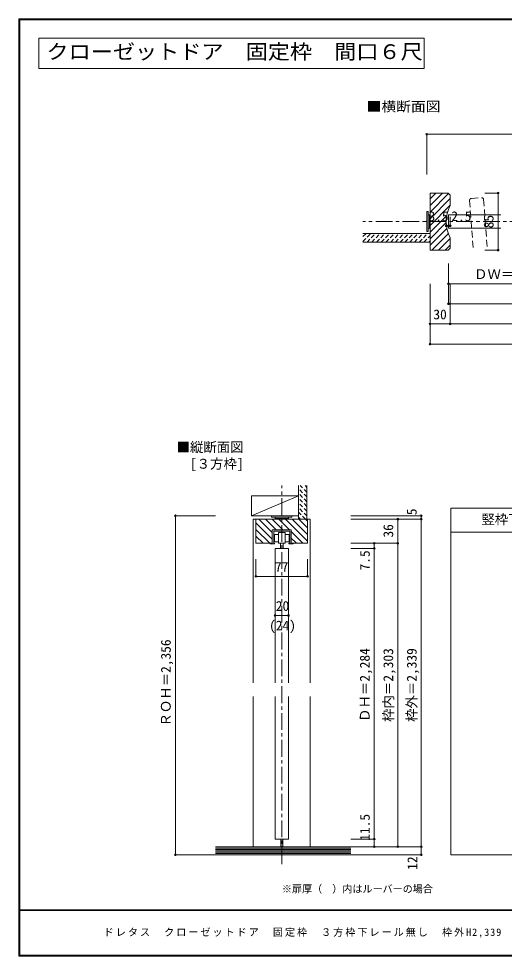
# Model space of a CAD drawing. Units: millimetres, scale not verified, with parts at other scales. Extents: x -973 to 977, y -718 to 696.
# Drawn here: x -973 to -250, y -701 to 696 of the extents above; entities that cross this region are included whole.
import ezdxf
from ezdxf.enums import TextEntityAlignment as Align

# ---------------------------------------------------------------- set-up
doc = ezdxf.new("R2010")
doc.units = ezdxf.units.MM
doc.header["$LTSCALE"] = 5
doc.header["$PDMODE"] = 32
doc.header["$PDSIZE"] = 2.5
for name, pattern in [('CHAIN1', [8, 5, -1, 1, -1]), ('DASHED1', [1.8, 1.2, -0.6]), ('DASHED2', [3, 2, -1])]:
    doc.linetypes.add(name, pattern=pattern)
for name, color, linetype, lineweight in [('0-0_補助線', 7, 'Continuous', 9), ('0-1_通り芯', 4, 'CHAIN1', 9), ('0-3_仕上げ', 2, 'Continuous', 9), ('0-4_枠', 3, 'Continuous', 9), ('0-6_扉', 6, 'Continuous', 9), ('0-7_金物', 7, 'Continuous', 9), ('0-A_文字', 7, 'Continuous', 9), ('0-B_寸法', 7, 'Continuous', 9), ('0-C_ハッチ', 7, 'Continuous', 9), ('F-1_枠', 6, 'Continuous', 9)]:
    doc.layers.add(name, color=color, linetype=linetype, lineweight=lineweight)
doc.layers.add('F-A_文字', color=7, linetype='Continuous')
doc.styles.add('ＭＳ ゴシック', font='')
doc.styles.get('ＭＳ ゴシック').set_extended_font_data('MS Gothic')

msp = doc.modelspace()

# ---------------------------------------------------------------- linework, layer by layer
at = {"layer": '0-0_補助線', "color": 4}
for p, q in [((-336.347, 387.393), (-336.347, 400.948)), ((-332.847, 387.393), (-332.847, 400.948)), ((-330.347, 387.393), (-330.347, 400.948)), ((-332.847, 387.393), (-336.347, 387.393)), ((-330.347, 387.393), (-332.847, 387.393))]:
    msp.add_line(p, q, dxfattribs=at)
at = {"layer": '0-0_補助線', "color": 3}
for p, q in [((-329.292, -33.15), (1.653, -33.15)), ((-329.292, -33.15), (-329.292, -549.667)), ((-329.292, -69.15), (1.653, -69.15))]:
    msp.add_line(p, q, dxfattribs=at)
at = {"layer": '0-0_補助線'}
for p in [(-336.347, 387.393), (-332.847, 387.393), (-330.347, 387.393)]:
    msp.add_point(p, dxfattribs=at)
at = {"layer": '0-1_通り芯'}
for p, q in [((463.653, 393.658), (-460.347, 393.658)), ((-581.394, -563.638), (-581.394, 0.333))]:
    msp.add_line(p, q, dxfattribs=at)
at = {"layer": '0-3_仕上げ'}
for p, q in [((-460.347, 375.658), (-360.347, 375.658)), ((-460.347, 363.158), (-360.347, 363.158)), ((-556.394, -49.667), (-556.394, 0.333)), ((-543.894, -49.667), (-543.894, 0.333)), ((-478.394, -537.667), (-679.894, -537.667)), ((-679.894, -549.667), (-478.394, -549.667))]:
    msp.add_line(p, q, dxfattribs=at)
at = {"layer": '0-3_仕上げ', "color": 4}
for p, q in [((-556.394, -14.667), (-626.394, -44.667)), ((-626.394, -44.667), (-556.394, -44.667))]:
    msp.add_line(p, q, dxfattribs=at)
at = {"layer": '0-3_仕上げ', "color": 7}
for p, q in [((-679.894, -539.667), (-478.394, -539.667)), ((-679.894, -541.667), (-478.394, -541.667)), ((-679.894, -543.667), (-478.394, -543.667)), ((-679.894, -545.667), (-478.394, -545.667)), ((-679.894, -547.667), (-478.394, -547.667))]:
    msp.add_line(p, q, dxfattribs=at)
at = {"layer": '0-3_仕上げ', "color": 4}
msp.add_lwpolyline([(-556.394, -14.667), (-626.394, -14.667), (-626.394, -44.667)], dxfattribs=at)
at = {"layer": '0-4_枠'}
for p, q in [((-333.347, 436.158), (-360.347, 436.158)), ((-360.347, 351.158), (-360.347, 436.158)), ((-333.347, 436.158), (-330.347, 433.158)), ((-330.347, 417.658), (-330.347, 433.158)), ((-330.347, 354.158), (-330.347, 369.658)), ((-619.894, -49.667), (-619.894, -85.667)), ((-619.894, -49.667), (-542.894, -49.667)), ((-542.894, -49.667), (-542.894, -85.667)), ((-595.395, -65.666), (-567.395, -65.666)), ((-595.395, -85.667), (-595.395, -65.666)), ((-567.395, -65.666), (-567.395, -85.667)), ((-619.894, -85.667), (-595.395, -85.667)), ((-542.894, -85.667), (-567.395, -85.667))]:
    msp.add_line(p, q, dxfattribs=at)
at = {"layer": '0-4_枠', "color": 4}
for p, q in [((-619.894, -49.667), (-623.894, -49.667)), ((-623.894, -293.667), (-623.894, -49.667)), ((-542.894, -49.667), (-538.894, -49.667)), ((-538.894, -293.667), (-538.894, -49.667)), ((-623.894, -537.667), (-623.894, -313.667)), ((-538.894, -537.667), (-538.894, -313.667))]:
    msp.add_line(p, q, dxfattribs=at)
at = {"layer": '0-4_枠'}
msp.add_lwpolyline([(-330.347, 354.158), (-333.347, 351.158), (-360.347, 351.158)], dxfattribs=at)
msp.add_arc((-285.347, 393.658), 51, 151.92751, 208.07249, dxfattribs=at)
at = {"layer": '0-6_扉', "color": 2, "linetype": 'DASHED2'}
for p, q in [((-301.448, 424.921), (-295.842, 351.158)), ((-298.684, 428.14), (-283.727, 429.277)), ((-280.508, 426.513), (-274.781, 351.158))]:
    msp.add_line(p, q, dxfattribs=at)
at = {"layer": '0-6_扉'}
for p, q in [((-332.847, 403.658), (-254.722, 403.658)), ((-332.847, 403.658), (-332.847, 383.658)), ((-332.847, 383.658), (-254.722, 383.658)), ((-591.394, -93.167), (-591.394, -293.667)), ((-591.394, -93.167), (-571.394, -93.167)), ((-571.394, -93.167), (-571.394, -293.667)), ((-591.394, -313.667), (-591.394, -526.167)), ((-571.394, -313.667), (-571.394, -526.167)), ((-571.394, -526.167), (-591.394, -526.167))]:
    msp.add_line(p, q, dxfattribs=at)
at = {"layer": '0-6_扉', "color": 2, "linetype": 'DASHED2'}
for centre, start, end in [((-298.457, 425.149), 94.34602, 184.34602), ((-283.5, 426.285), 4.34602, 94.34602)]:
    msp.add_arc(centre, 3, start, end, dxfattribs=at)
at = {"layer": '0-7_金物'}
for p, q in [((-365.347, 408.658), (-363.347, 408.658)), ((-365.347, 378.658), (-365.347, 408.658)), ((-363.347, 378.658), (-363.347, 408.658)), ((-363.347, 403.657), (-361.347, 403.657)), ((-361.347, 383.658), (-361.347, 403.657)), ((-361.347, 402.658), (-360.347, 402.658)), ((-365.347, 378.658), (-363.347, 378.658)), ((-363.347, 383.658), (-361.347, 383.658)), ((-361.347, 384.658), (-360.347, 384.658)), ((-596.394, -44.642), (-596.394, -46.642)), ((-596.394, -44.642), (-566.394, -44.642)), ((-596.394, -46.642), (-566.394, -46.642)), ((-591.394, -46.642), (-591.394, -48.642)), ((-591.394, -48.642), (-571.394, -48.642)), ((-590.394, -48.642), (-590.394, -49.667)), ((-572.394, -49.667), (-572.394, -48.642)), ((-571.394, -46.642), (-571.394, -48.642)), ((-566.394, -44.642), (-566.394, -46.642)), ((-593.394, -67.667), (-593.394, -85.667)), ((-569.394, -67.667), (-593.394, -67.667)), ((-569.394, -85.667), (-569.394, -67.667)), ((-592.364, -72.465), (-592.364, -83.465)), ((-586.395, -72.465), (-592.364, -72.465)), ((-592.364, -83.465), (-586.395, -83.465)), ((-576.394, -83.465), (-570.365, -83.465)), ((-595.394, -85.667), (-598.394, -85.667)), ((-598.394, -85.667), (-598.394, -86.667)), ((-592.227, -86.667), (-598.394, -86.667)), ((-593.394, -85.667), (-592.227, -85.667)), ((-592.227, -86.667), (-592.227, -85.667)), ((-586.395, -85.667), (-576.394, -85.667)), ((-583.394, -85.667), (-583.394, -93.167)), ((-583.394, -93.167), (-579.394, -93.167)), ((-579.394, -93.167), (-579.394, -85.667)), ((-570.692, -86.667), (-564.395, -86.667)), ((-567.394, -85.667), (-564.395, -85.667)), ((-564.395, -85.667), (-564.395, -86.667)), ((-582.894, -526.209), (-582.894, -536.667)), ((-579.894, -526.209), (-579.894, -536.667)), ((-582.894, -536.667), (-579.894, -536.667))]:
    msp.add_line(p, q, dxfattribs=at)
for points in [[(-576.394, -85.667), (-576.394, -69.666), (-586.395, -69.666), (-586.395, -85.667)], [(-570.365, -83.465), (-570.365, -72.465), (-576.394, -72.465)], [(-570.692, -86.667), (-570.692, -85.667), (-569.394, -85.667)]]:
    msp.add_lwpolyline(points, dxfattribs=at)
at = {"layer": '0-A_文字', "color": 3}
for p, q in [((-943.333, 621.667), (-943.333, 666.667)), ((-943.333, 666.667), (-369.048, 666.667)), ((-369.048, 621.667), (-369.048, 666.667)), ((-943.333, 621.667), (-369.048, 621.667))]:
    msp.add_line(p, q, dxfattribs=at)
at = {"layer": '0-B_寸法', "color": 4}
for p, q in [((-365.347, 523.658), (368.653, 523.658)), ((-365.347, 523.658), (-365.347, 463.658)), ((-258.813, 436.158), (-278.609, 436.158)), ((-258.813, 436.158), (-258.813, 351.158)), ((-258.813, 351.158), (-278.609, 351.158)), ((-332.847, 271.158), (-332.847, 331.158)), ((-360.347, 241.158), (-360.347, 301.158)), ((-332.847, 301.158), (-166.597, 301.158)), ((-330.347, 241.158), (-330.347, 301.158)), ((-332.847, 271.158), (0.653, 271.158)), ((-360.347, 241.158), (-330.347, 241.158)), ((-360.347, 211.158), (-360.347, 241.158)), ((-330.347, 241.158), (333.653, 241.158)), ((-360.347, 211.158), (363.653, 211.158)), ((-739.894, -44.667), (-739.894, -549.667)), ((-739.894, -44.667), (-679.894, -44.667)), ((-373.394, -44.667), (-478.394, -44.667)), ((-478.394, -49.667), (-373.394, -49.667)), ((-408.394, -537.667), (-408.394, -49.667)), ((-373.394, -549.667), (-373.394, -44.667)), ((-478.394, -85.666), (-443.394, -85.666)), ((-478.394, -93.167), (-443.394, -93.167)), ((-443.394, -85.666), (-408.394, -85.666)), ((-443.394, -537.667), (-443.394, -85.666)), ((-619.894, -134.914), (-619.894, -109.295)), ((-542.894, -134.914), (-542.894, -109.295)), ((-542.894, -134.914), (-619.894, -134.914)), ((-591.394, -179.124), (-591.394, -193.163)), ((-571.394, -179.124), (-571.394, -193.163)), ((-571.394, -193.163), (-591.394, -193.163)), ((-478.394, -526.167), (-443.394, -526.167)), ((-478.394, -537.667), (-373.394, -537.667)), ((-679.894, -549.667), (-739.894, -549.667)), ((-478.394, -549.667), (-373.394, -549.667))]:
    msp.add_line(p, q, dxfattribs=at)
at = {"layer": '0-B_寸法'}
for p in [(-365.347, 523.658), (-258.813, 436.158), (-258.813, 351.158), (-332.847, 301.158), (-332.847, 271.158), (-360.347, 241.158), (-330.347, 241.158), (-360.347, 211.158), (-739.894, -44.667), (-408.394, -49.667), (-373.394, -44.667), (-373.394, -49.667), (-443.394, -85.666), (-443.394, -93.167), (-408.394, -85.666), (-619.894, -134.914), (-542.894, -134.914), (-591.394, -193.163), (-571.394, -193.163), (-443.394, -526.167), (-443.394, -537.667), (-408.394, -537.667), (-373.394, -537.667), (-739.894, -549.667), (-373.394, -549.667)]:
    msp.add_point(p, dxfattribs=at)
at = {"layer": '0-C_ハッチ', "color": 4}
for p, q in [((-360.347, 427.576), (-351.765, 436.158)), ((-360.347, 417.676), (-341.866, 436.158)), ((-360.347, 407.777), (-332.657, 435.467)), ((-360.347, 397.877), (-330.347, 427.877)), ((-360.347, 387.978), (-330.347, 417.978)), ((-360.347, 378.078), (-335.497, 402.928)), ((-360.347, 368.179), (-336.326, 392.2)), ((-360.347, 358.279), (-335.291, 383.335)), ((-357.569, 351.158), (-333.066, 375.661)), ((-347.67, 351.158), (-330.347, 368.48)), ((-337.77, 351.158), (-330.347, 358.581)), ((-595.395, -79.585), (-619.894, -55.085)), ((-595.395, -69.685), (-615.413, -49.667)), ((-589.514, -65.666), (-605.514, -49.667)), ((-579.614, -65.666), (-595.614, -49.667)), ((-569.715, -65.666), (-585.715, -49.667)), ((-542.894, -82.587), (-575.815, -49.667)), ((-542.894, -72.688), (-565.916, -49.667)), ((-542.894, -62.788), (-556.016, -49.667)), ((-542.894, -52.889), (-546.117, -49.667)), ((-599.212, -85.667), (-619.894, -64.984)), ((-549.715, -85.667), (-567.395, -67.987)), ((-609.112, -85.667), (-619.894, -74.884)), ((-559.614, -85.667), (-567.395, -77.886)), ((-619.011, -85.667), (-619.894, -84.783))]:
    msp.add_line(p, q, dxfattribs=at)
at = {"layer": '0-C_ハッチ', "color": 4, "linetype": 'DASHED1'}
for p, q in [((-460.347, 364.156), (-448.845, 375.658)), ((-460.347, 371.227), (-455.916, 375.658)), ((-454.274, 363.158), (-441.774, 375.658)), ((-447.203, 363.158), (-434.703, 375.658)), ((-440.132, 363.158), (-427.632, 375.658)), ((-433.061, 363.158), (-420.561, 375.658)), ((-425.99, 363.158), (-413.49, 375.658)), ((-418.919, 363.158), (-406.419, 375.658)), ((-411.848, 363.158), (-399.348, 375.658)), ((-404.777, 363.158), (-392.277, 375.658)), ((-397.706, 363.158), (-385.206, 375.658)), ((-390.634, 363.158), (-378.134, 375.658)), ((-383.563, 363.158), (-371.063, 375.658)), ((-376.492, 363.158), (-363.992, 375.658)), ((-369.421, 363.158), (-360.347, 372.232)), ((-362.35, 363.158), (-360.347, 365.161)), ((-543.894, -9.534), (-553.761, 0.333)), ((-543.894, -2.463), (-546.69, 0.333)), ((-543.894, -16.605), (-556.394, -4.105)), ((-543.894, -23.676), (-556.394, -11.176)), ((-543.894, -30.747), (-556.394, -18.247)), ((-543.894, -37.818), (-556.394, -25.318)), ((-543.894, -44.889), (-556.394, -32.389)), ((-546.188, -49.667), (-556.394, -39.46)), ((-553.259, -49.667), (-556.394, -46.531))]:
    msp.add_line(p, q, dxfattribs=at)
at = {"layer": '0-C_ハッチ', "color": 3}
msp.add_line((791.253, -549.667), (-329.292, -549.667), dxfattribs=at)
at = {"layer": 'F-1_枠'}
for p, q in [((-973.347, 695.833), (-973.347, -700.833)), ((-973.347, 695.833), (976.653, 695.833)), ((-973.347, 695), (976.653, 695)), ((-973.347, 694.167), (976.653, 694.167)), ((-972.514, 695.833), (-972.514, -700.833)), ((-971.68, 695.833), (-971.68, -700.833)), ((976.653, -631.667), (-973.347, -631.667)), ((976.653, -632.5), (-973.347, -632.5)), ((976.653, -699.167), (-973.347, -699.167)), ((976.653, -700), (-973.347, -700)), ((976.653, -700.833), (-973.347, -700.833))]:
    msp.add_line(p, q, dxfattribs=at)

# ---------------------------------------------------------------- texts
at = {"layer": '0-0_補助線', "style": 'ＭＳ ゴシック'}
for s, p in [('3.5', (-362.581, 389.893)), ('2.5', (-328.616, 389.893)), ('竪枠下端形状図（S＝1/3）', (-283.819, -61.777))]:
    msp.add_text(s, height=14.66, dxfattribs=at).set_placement(p, align=Align.BOTTOM_LEFT)
at = {"layer": '0-A_文字', "color": 3, "style": 'ＭＳ ゴシック', "width": 1.1}
msp.add_text('クローゼットドア\u3000固定枠\u3000間口６尺', height=21.99, dxfattribs=at).set_placement((-932.083, 629.167), align=Align.BOTTOM_LEFT)
at = {"layer": '0-A_文字', "style": 'ＭＳ ゴシック', "width": 1.1}
msp.add_text('■横断面図', height=14.66, dxfattribs=at).set_placement((-454.769, 553.344), align=Align.BOTTOM_LEFT)
at = {"layer": '0-A_文字', "style": 'ＭＳ ゴシック'}
for s, height, p in [('■縦断面図', 14.66, (-738.149, 45.861)), ('\u3000[３方枠]', 14.66, (-738.149, 21.108)), ('(24)', 14.66, (-600.144, -219.911)), ('※扉厚（\u3000）内はルーバーの場合', 11, (-581.123, -609.366))]:
    msp.add_text(s, height=height, dxfattribs=at).set_placement(p, align=Align.BOTTOM_LEFT)
at = {"layer": '0-B_寸法', "style": 'ＭＳ ゴシック'}
for s, p in [('85', (-261.313, 383.658)), ('5', (-375.894, -43.739)), ('36', (-410.894, -77.042)), ('7.5', (-445.799, -126.047)), ('ＲＯＨ＝2,356', (-742.394, -358.667)), ('ＤＨ＝2,284', (-445.894, -351.755)), ('枠内＝2,303', (-410.894, -351.755)), ('枠外＝2,339', (-375.895, -351.755)), ('11.5', (-445.806, -528.724)), ('12', (-374.986, -572.024))]:
    msp.add_text(s, height=14.66, rotation=90, dxfattribs=at).set_placement(p, align=Align.BOTTOM_LEFT)
for s, p in [('ＤＷ＝394', (-294.722, 303.658)), ('30', (-355.347, 243.658)), ('77', (-591.395, -132.414)), ('20', (-590.144, -190.663))]:
    msp.add_text(s, height=14.66, dxfattribs=at).set_placement(p, align=Align.BOTTOM_LEFT)
at = {"layer": 'F-A_文字', "insert": (-846.68, -673.333), "char_height": 11, "attachment_point": 7, "style": 'ＭＳ ゴシック'}
msp.add_mtext('\\T1.2;ドレタス\u3000クローゼットドア\u3000固定枠\u3000３方枠下レール無し\u3000枠外H2,339\u3000枠外W1,635', dxfattribs=at)

doc.saveas('drawing.dxf')
